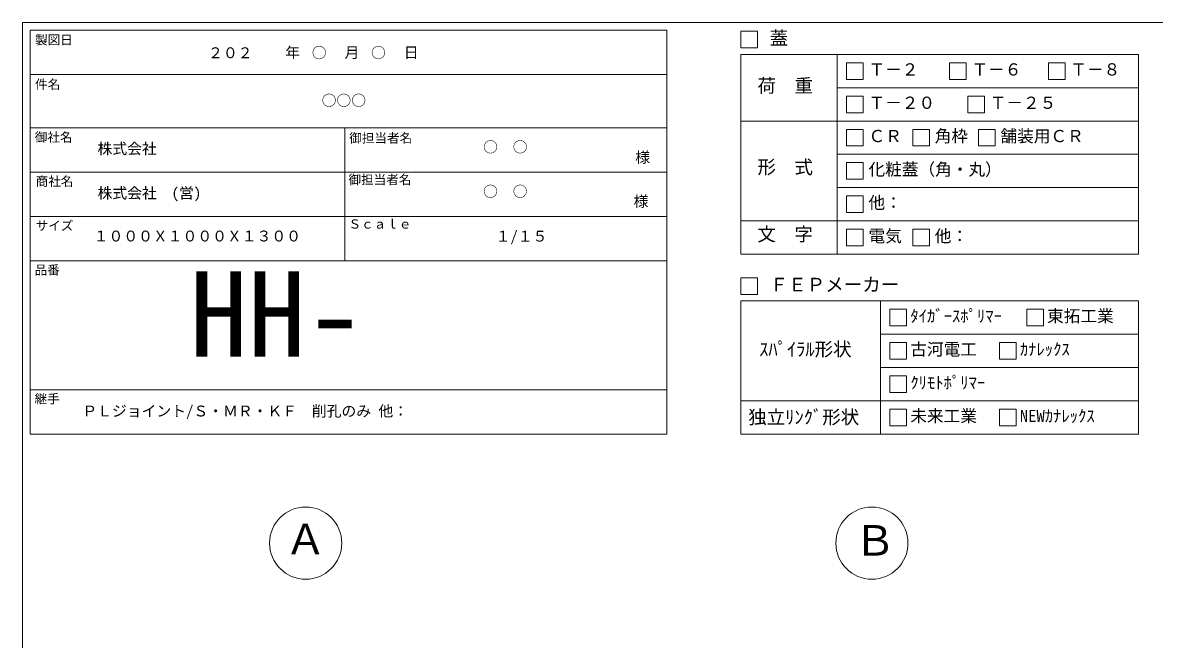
# Model space of a CAD drawing. Units: millimetres, scale not verified. Extents: x -4890 to 18490, y -2333 to 2334.
# Drawn here: x -1230 to 1828, y 667 to 2334 of the extents above; entities that cross this region are included whole.
import ezdxf
from ezdxf.enums import TextEntityAlignment as Align

# ---------------------------------------------------------------- set-up
doc = ezdxf.new("R2010")
doc.units = ezdxf.units.MM
doc.header["$LTSCALE"] = 10
for name, color, linetype, lineweight in [('0-2_waku', 7, 'Continuous', 18), ('0-3_gaikei', 7, 'Continuous', 18), ('0-E_文字１', 7, 'Continuous', 18), ('1-5_文字２', 7, 'Continuous', 5)]:
    doc.layers.add(name, color=color, linetype=linetype, lineweight=lineweight)
doc.styles.add('ＭＳ ゴシック', font='')
doc.styles.get('ＭＳ ゴシック').set_extended_font_data('MS Gothic')

msp = doc.modelspace()

# ---------------------------------------------------------------- linework, layer by layer
at = {"layer": '0-2_waku'}
for p, q in [((-1209.6, 2313.66), (-1209.6, 1221.66)), ((-1209.6, 2313.66), (510.4, 2313.66)), ((-1209.6, 2313.66), (-1209.6, 1221.66)), ((-1209.6, 2313.66), (510.4, 2313.66)), ((-1209.6, 2313.66), (-1209.6, 1221.66)), ((510.4, 2313.66), (510.4, 1221.66)), ((710.4, 2247.88), (1785.4, 2247.88)), ((710.4, 2247.88), (710.4, 1707.88)), ((971.07, 2247.88), (971.07, 1707.88)), ((1785.4, 2247.88), (1785.4, 1707.88)), ((-1209.6, 2193.66), (510.4, 2193.66)), ((-1209.6, 2193.66), (510.4, 2193.66)), ((-1209.6, 2193.66), (510.4, 2193.66)), ((-1209.6, 2193.66), (510.4, 2193.66)), ((971.07, 2157.88), (1785.4, 2157.88)), ((-1209.6, 2049.66), (510.4, 2049.66)), ((-1209.6, 2049.66), (510.4, 2049.66)), ((-359.6, 2049.66), (-359.6, 1689.66)), ((710.4, 2067.88), (1785.4, 2067.88)), ((971.07, 1977.88), (1785.4, 1977.88)), ((-1209.6, 1929.66), (510.4, 1929.66)), ((971.07, 1887.88), (1785.4, 1887.88)), ((-1209.6, 1809.66), (510.4, 1809.66)), ((710.4, 1797.88), (1785.4, 1797.88)), ((-1209.6, 1689.66), (510.4, 1689.66)), ((710.4, 1707.88), (1785.4, 1707.88)), ((710.4, 1581.66), (1785.4, 1581.66)), ((710.4, 1581.66), (710.4, 1221.66)), ((1088.22, 1581.66), (1088.22, 1221.66)), ((1785.4, 1581.66), (1785.4, 1221.66)), ((1088.22, 1491.66), (1785.4, 1491.66)), ((1088.22, 1401.66), (1785.4, 1401.66)), ((-1209.6, 1341.66), (510.4, 1341.66)), ((710.4, 1311.66), (1785.4, 1311.66)), ((-1209.6, 1221.66), (510.4, 1221.66)), ((710.4, 1221.66), (1785.4, 1221.66)), ((710.4, 1221.66), (1785.4, 1221.66))]:
    msp.add_line(p, q, dxfattribs=at)
for points in [[(-1230.03, 2333.66), (-1230.03, -1941.34), (4889.97, -1941.34)], [(-1230.03, 2333.66), (4889.97, 2333.66), (4889.97, -1941.34)]]:
    msp.add_lwpolyline(points, dxfattribs=at)
at = {"layer": '0-3_gaikei'}
for centre in [(-465.31, 927.41), (1064.69, 927.41)]:
    msp.add_circle(centre, 97.5, dxfattribs=at)
at = {"layer": '0-E_文字１'}
for p, q in [((710.4, 2310.7), (710.4, 2265.7)), ((710.4, 2265.7), (755.4, 2265.7)), ((996.37, 2225.38), (1041.37, 2225.38)), ((996.37, 2225.38), (996.37, 2180.38)), ((996.37, 2225.38), (996.37, 2180.38)), ((996.37, 2225.38), (1041.37, 2225.38)), ((996.37, 2225.38), (996.37, 2180.38)), ((996.37, 2225.38), (1041.37, 2225.38)), ((1041.37, 2225.38), (1041.37, 2180.38)), ((1041.37, 2225.38), (1041.37, 2180.38)), ((1041.37, 2225.38), (1041.37, 2180.38)), ((1274.46, 2225.38), (1319.46, 2225.38)), ((1274.46, 2225.38), (1274.46, 2180.38)), ((1319.46, 2225.38), (1319.46, 2180.38)), ((1541.66, 2225.38), (1586.66, 2225.38)), ((1541.66, 2225.38), (1541.66, 2180.38)), ((1586.66, 2225.38), (1586.66, 2180.38)), ((996.37, 2180.38), (1041.37, 2180.38)), ((996.37, 2180.38), (1041.37, 2180.38)), ((996.37, 2180.38), (1041.37, 2180.38)), ((1274.46, 2180.38), (1319.46, 2180.38)), ((1541.66, 2180.38), (1586.66, 2180.38)), ((996.37, 2135.38), (1041.37, 2135.38)), ((996.37, 2135.38), (996.37, 2090.38)), ((1041.37, 2135.38), (1041.37, 2090.38)), ((1323.86, 2135.38), (1368.86, 2135.38)), ((1323.86, 2135.38), (1323.86, 2090.38)), ((1368.86, 2135.38), (1368.86, 2090.38)), ((996.37, 2090.38), (1041.37, 2090.38)), ((1323.86, 2090.38), (1368.86, 2090.38)), ((996.37, 2045.38), (1041.37, 2045.38)), ((996.37, 2045.38), (996.37, 2000.38)), ((996.37, 2045.38), (996.37, 2000.38)), ((1041.37, 2045.38), (1041.37, 2000.38)), ((1041.37, 2045.38), (1041.37, 2000.38)), ((1175.37, 2045.38), (1220.37, 2045.38)), ((1175.37, 2045.38), (1175.37, 2000.38)), ((1220.37, 2045.38), (1220.37, 2000.38)), ((1352.88, 2045.38), (1397.88, 2045.38)), ((1352.88, 2045.38), (1352.88, 2000.38)), ((1397.88, 2045.38), (1397.88, 2000.38)), ((996.37, 2000.38), (1041.37, 2000.38)), ((996.37, 2000.38), (1041.37, 2000.38)), ((1175.37, 2000.38), (1220.37, 2000.38)), ((1352.88, 2000.38), (1397.88, 2000.38)), ((996.37, 1955.38), (996.37, 1910.38)), ((1041.37, 1955.38), (1041.37, 1910.38)), ((996.37, 1910.38), (1041.37, 1910.38)), ((996.37, 1865.38), (1041.37, 1865.38)), ((996.37, 1865.38), (996.37, 1820.38)), ((996.37, 1865.38), (996.37, 1820.38)), ((1041.37, 1865.38), (1041.37, 1820.38)), ((1041.37, 1865.38), (1041.37, 1820.38)), ((996.37, 1820.38), (1041.37, 1820.38)), ((996.37, 1820.38), (1041.37, 1820.38)), ((996.37, 1775.38), (996.37, 1730.38)), ((1175.37, 1775.38), (1175.37, 1730.38)), ((996.37, 1730.38), (1041.37, 1730.38)), ((1175.37, 1730.38), (1220.37, 1730.38)), ((710.4, 1644.47), (710.4, 1599.47)), ((710.4, 1599.47), (755.4, 1599.47)), ((1113.52, 1559.16), (1113.52, 1514.16)), ((1483.11, 1559.16), (1528.11, 1559.16)), ((1483.11, 1559.16), (1483.11, 1514.16)), ((1483.11, 1559.16), (1528.11, 1559.16)), ((1483.11, 1559.16), (1483.11, 1514.16)), ((1483.11, 1559.16), (1528.11, 1559.16)), ((1483.11, 1559.16), (1483.11, 1514.16)), ((1528.11, 1559.16), (1528.11, 1514.16)), ((1528.11, 1559.16), (1528.11, 1514.16)), ((1528.11, 1559.16), (1528.11, 1514.16)), ((1113.52, 1514.16), (1158.52, 1514.16)), ((1483.11, 1514.16), (1528.11, 1514.16)), ((1483.11, 1514.16), (1528.11, 1514.16)), ((1483.11, 1514.16), (1528.11, 1514.16)), ((1113.52, 1469.16), (1158.52, 1469.16)), ((1113.52, 1469.16), (1113.52, 1424.16)), ((1158.52, 1469.16), (1158.52, 1424.16)), ((1409.43, 1469.16), (1409.43, 1424.16)), ((1113.52, 1424.16), (1158.52, 1424.16)), ((1409.43, 1424.16), (1454.43, 1424.16)), ((1113.52, 1379.16), (1113.52, 1334.16)), ((1113.52, 1334.16), (1158.52, 1334.16)), ((1113.52, 1289.16), (1158.52, 1289.16)), ((1113.52, 1289.16), (1113.52, 1244.16)), ((1158.52, 1289.16), (1158.52, 1244.16)), ((1409.43, 1289.16), (1454.43, 1289.16)), ((1409.43, 1289.16), (1409.43, 1244.16)), ((1454.43, 1289.16), (1454.43, 1244.16)), ((1113.52, 1244.16), (1158.52, 1244.16)), ((1409.43, 1244.16), (1454.43, 1244.16))]:
    msp.add_line(p, q, dxfattribs=at)
for points in [[(710.4, 2310.7), (755.4, 2310.7), (755.4, 2265.7)], [(710.4, 2310.7), (755.4, 2310.7), (755.4, 2265.7)], [(996.37, 2045.38), (1041.37, 2045.38), (1041.37, 2000.38)], [(996.37, 2045.38), (996.37, 2000.38), (1041.37, 2000.38)], [(996.37, 1955.38), (1041.37, 1955.38), (1041.37, 1910.38)], [(996.37, 1865.38), (1041.37, 1865.38), (1041.37, 1820.38)], [(996.37, 1865.38), (996.37, 1820.38), (1041.37, 1820.38)], [(996.37, 1775.38), (1041.37, 1775.38), (1041.37, 1730.38)], [(1175.37, 1775.38), (1220.37, 1775.38), (1220.37, 1730.38)], [(710.4, 1644.47), (755.4, 1644.47), (755.4, 1599.47)], [(1113.52, 1559.16), (1158.52, 1559.16), (1158.52, 1514.16)], [(1409.43, 1469.16), (1454.43, 1469.16), (1454.43, 1424.16)], [(1113.52, 1379.16), (1158.52, 1379.16), (1158.52, 1334.16)]]:
    msp.add_lwpolyline(points, dxfattribs=at)

# ---------------------------------------------------------------- texts
at = {"layer": '0-E_文字１', "style": 'ＭＳ ゴシック'}
for s, height, p in [('製図日', 24.93, (-1196.32, 2267.22)), ('蓋', 36.66, (788.49, 2262.78)), ('\u3000\u3000年\u3000\u3000\u3000月\u3000\u3000\u3000日', 29.33, (-600.28, 2229.61)), ('Ｔ－２', 32.99, (1055.51, 2180.87)), ('Ｔ－６', 32.99, (1333.6, 2180.87)), ('Ｔ－８', 32.99, (1600.8, 2180.87)), ('件名', 24.93, (-1196.32, 2147.22)), ('荷\u3000重', 36.66, (755.37, 2134.08)), ('Ｔ－２０', 32.99, (1055.51, 2090.87)), ('Ｔ－２５', 32.99, (1383, 2090.87)), ('御社名', 24.93, (-1197.3, 2004.21)), ('御担当者名', 24.93, (-347.39, 2002)), ('御担当者名', 24.93, (-347.39, 2002)), ('ＣＲ', 32.99, (1055.51, 2000.87)), ('角枠', 32.99, (1234.51, 2000.87)), ('舗装用ＣＲ', 32.99, (1412.02, 2000.87)), ('様', 29.33, (425.36, 1946.5)), ('形\u3000式', 36.66, (755.37, 1914.12)), ('化粧蓋（角・丸）', 32.99, (1055.51, 1910.87)), ('商社名', 24.93, (-1194.69, 1885.17)), ('御担当者名', 24.93, (-349.6, 1889.69)), ('様', 29.33, (420.87, 1827.58)), ('他：', 32.99, (1055.51, 1820.87)), ('Ｓｃａｌｅ', 24.93, (-349.6, 1769.69)), ('サイズ', 24.93, (-1194.69, 1765.17)), ('１/１５', 29.33, (47.95, 1733.18)), ('文\u3000字', 36.66, (755.37, 1732.64)), ('電気', 32.99, (1055.51, 1730.87)), ('他：', 32.99, (1234.51, 1730.87)), ('１０００Ｘ１０００Ｘ１３００', 29.33, (-1037.97, 1733.64)), ('品番', 24.93, (-1197.69, 1645.52)), ('HH-', 230.9, (-778.87, 1361.5)), ('ＦＥＰメーカー', 36.66, (788.49, 1596.56)), ('ﾀｲｶﾞｰｽﾎﾟﾘﾏｰ', 32.99, (1168.49, 1514.65)), ('東拓工業', 32.99, (1538.08, 1514.65)), ('ｽﾊﾟｲﾗﾙ形状', 36.66, (760.02, 1422)), ('古河電工', 32.99, (1168.49, 1424.65)), ('ｶﾅﾚｯｸｽ', 32.99, (1464.4, 1424.65)), ('ｸﾘﾓﾄﾎﾟﾘﾏｰ', 32.99, (1168.49, 1334.65)), ('継手', 24.93, (-1197.69, 1297.52)), ('ＰＬジョイント/Ｓ・ＭＲ・ＫＦ\u3000削孔のみ 他：', 29.33, (-1068.6, 1260.87)), ('独立ﾘﾝｸﾞ形状', 36.66, (730.49, 1238.52)), ('未来工業', 32.99, (1168.49, 1244.65)), ('NEWｶﾅﾚｯｸｽ', 32.99, (1464.4, 1244.65)), ('Ａ', 82.48, (-522, 872.54)), ('Ｂ', 82.48, (1016.56, 868.83))]:
    msp.add_text(s, height=height, dxfattribs=at).set_placement(p, align=Align.BOTTOM_LEFT)
at = {"layer": '1-5_文字２', "style": 'ＭＳ ゴシック'}
for s, p in [('\u3000\u3000２０２\u3000\u3000\u3000\u3000○\u3000\u3000\u3000○', (-808.76, 2228.83)), ('○○○', (-422.08, 2100)), ('株式会社', (-1027.6, 1969.75)), ('○\u3000○', (14.19, 1974.13)), ('○\u3000○', (14.19, 1854.13)), ('株式会社\u3000(営)', (-1027.6, 1849.75))]:
    msp.add_text(s, height=29.33, dxfattribs=at).set_placement(p, align=Align.BOTTOM_LEFT)

doc.saveas('drawing.dxf')
